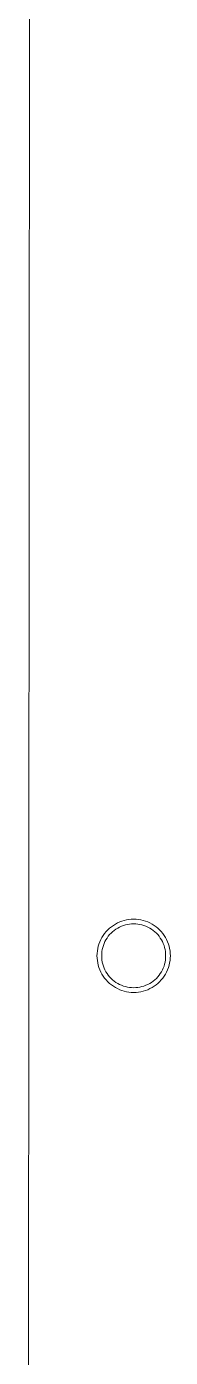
# Model space of a CAD drawing. Header units: centimetres. Extents: x -16.81 to -14.54, y 1.61 to 2.77.
# Drawn here: x -16.8113 to -16.7972, y 1.9153 to 2.0456 of the extents above; entities that cross this region are included whole.
import ezdxf

# ---------------------------------------------------------------- set-up
doc = ezdxf.new("R2010")
doc.units = ezdxf.units.CM
doc.header["$MEASUREMENT"] = 0
doc.layers.get('0').update_dxf_attribs({"lineweight": 0})

msp = doc.modelspace()

# ---------------------------------------------------------------- linework, layer by layer
at = {"color": 18, "lineweight": 0, "true_color": 0x000000}
for p, q in [((-16.81126, 1.72391), (-16.81036, 2.7056)), ((-16.80193, 1.958), (-16.80215, 1.95792)), ((-16.80171, 1.95807), (-16.80193, 1.958)), ((-16.80148, 1.95812), (-16.80171, 1.95807)), ((-16.80125, 1.95816), (-16.80148, 1.95812)), ((-16.80101, 1.95818), (-16.80125, 1.95816)), ((-16.80078, 1.95819), (-16.80101, 1.95818)), ((-16.80054, 1.95818), (-16.80078, 1.95819)), ((-16.80031, 1.95816), (-16.80054, 1.95818)), ((-16.80008, 1.95812), (-16.80031, 1.95816)), ((-16.79985, 1.95807), (-16.80008, 1.95812)), ((-16.79962, 1.958), (-16.79985, 1.95807)), ((-16.7994, 1.95792), (-16.79962, 1.958)), ((-16.80362, 1.95679), (-16.80376, 1.95659)), ((-16.80347, 1.95697), (-16.80362, 1.95679)), ((-16.80331, 1.95714), (-16.80347, 1.95697)), ((-16.80314, 1.9573), (-16.80331, 1.95714)), ((-16.80313, 1.95667), (-16.80326, 1.95651)), ((-16.80296, 1.95745), (-16.80314, 1.9573)), ((-16.80299, 1.95681), (-16.80313, 1.95667)), ((-16.80284, 1.95695), (-16.80299, 1.95681)), ((-16.80277, 1.95758), (-16.80296, 1.95745)), ((-16.80268, 1.95708), (-16.80284, 1.95695)), ((-16.80257, 1.95771), (-16.80277, 1.95758)), ((-16.80252, 1.9572), (-16.80268, 1.95708)), ((-16.80236, 1.95782), (-16.80257, 1.95771)), ((-16.80234, 1.95731), (-16.80252, 1.9572)), ((-16.80215, 1.95792), (-16.80236, 1.95782)), ((-16.80216, 1.95741), (-16.80234, 1.95731)), ((-16.80198, 1.95749), (-16.80216, 1.95741)), ((-16.80178, 1.95757), (-16.80198, 1.95749)), ((-16.80159, 1.95763), (-16.80178, 1.95757)), ((-16.80139, 1.95767), (-16.80159, 1.95763)), ((-16.80119, 1.95771), (-16.80139, 1.95767)), ((-16.80098, 1.95773), (-16.80119, 1.95771)), ((-16.80078, 1.95773), (-16.80098, 1.95773)), ((-16.80057, 1.95773), (-16.80078, 1.95773)), ((-16.80037, 1.95771), (-16.80057, 1.95773)), ((-16.80017, 1.95767), (-16.80037, 1.95771)), ((-16.79997, 1.95763), (-16.80017, 1.95767)), ((-16.79977, 1.95757), (-16.79997, 1.95763)), ((-16.79958, 1.95749), (-16.79977, 1.95757)), ((-16.79939, 1.95741), (-16.79958, 1.95749)), ((-16.79919, 1.95782), (-16.7994, 1.95792)), ((-16.79921, 1.95731), (-16.79939, 1.95741)), ((-16.79904, 1.9572), (-16.79921, 1.95731)), ((-16.79898, 1.95771), (-16.79919, 1.95782)), ((-16.79887, 1.95708), (-16.79904, 1.9572)), ((-16.79878, 1.95758), (-16.79898, 1.95771)), ((-16.79871, 1.95695), (-16.79887, 1.95708)), ((-16.79859, 1.95745), (-16.79878, 1.95758)), ((-16.79856, 1.95681), (-16.79871, 1.95695)), ((-16.79841, 1.9573), (-16.79859, 1.95745)), ((-16.79842, 1.95667), (-16.79856, 1.95681)), ((-16.79829, 1.95651), (-16.79842, 1.95667)), ((-16.79824, 1.95714), (-16.79841, 1.9573)), ((-16.79808, 1.95697), (-16.79824, 1.95714)), ((-16.79793, 1.95679), (-16.79808, 1.95697)), ((-16.79779, 1.95659), (-16.79793, 1.95679)), ((-16.80424, 1.95553), (-16.8043, 1.9553)), ((-16.80418, 1.95575), (-16.80424, 1.95553)), ((-16.80409, 1.95597), (-16.80418, 1.95575)), ((-16.804, 1.95619), (-16.80409, 1.95597)), ((-16.80388, 1.95639), (-16.804, 1.95619)), ((-16.80376, 1.95659), (-16.80388, 1.95639)), ((-16.8038, 1.95541), (-16.80385, 1.95521)), ((-16.80374, 1.95561), (-16.8038, 1.95541)), ((-16.80367, 1.9558), (-16.80374, 1.95561)), ((-16.80359, 1.95599), (-16.80367, 1.9558)), ((-16.80349, 1.95617), (-16.80359, 1.95599)), ((-16.80338, 1.95634), (-16.80349, 1.95617)), ((-16.80326, 1.95651), (-16.80338, 1.95634)), ((-16.79817, 1.95634), (-16.79829, 1.95651)), ((-16.79806, 1.95617), (-16.79817, 1.95634)), ((-16.79797, 1.95599), (-16.79806, 1.95617)), ((-16.79788, 1.9558), (-16.79797, 1.95599)), ((-16.79781, 1.95561), (-16.79788, 1.9558)), ((-16.79775, 1.95541), (-16.79781, 1.95561)), ((-16.79767, 1.95639), (-16.79779, 1.95659)), ((-16.79771, 1.95521), (-16.79775, 1.95541)), ((-16.79756, 1.95619), (-16.79767, 1.95639)), ((-16.79746, 1.95597), (-16.79756, 1.95619)), ((-16.79738, 1.95575), (-16.79746, 1.95597)), ((-16.79731, 1.95553), (-16.79738, 1.95575)), ((-16.79726, 1.9553), (-16.79731, 1.95553)), ((-16.80436, 1.95484), (-16.80437, 1.9546)), ((-16.80437, 1.9546), (-16.80436, 1.95437)), ((-16.80433, 1.95507), (-16.80436, 1.95484)), ((-16.80436, 1.95437), (-16.80433, 1.95413)), ((-16.8043, 1.9553), (-16.80433, 1.95507)), ((-16.80433, 1.95413), (-16.8043, 1.9539)), ((-16.8039, 1.95481), (-16.80391, 1.9546)), ((-16.80391, 1.9546), (-16.8039, 1.9544)), ((-16.80388, 1.95501), (-16.8039, 1.95481)), ((-16.8039, 1.9544), (-16.80388, 1.95419)), ((-16.80385, 1.95521), (-16.80388, 1.95501)), ((-16.80388, 1.95419), (-16.80385, 1.95399)), ((-16.79767, 1.95501), (-16.79771, 1.95521)), ((-16.79771, 1.95399), (-16.79767, 1.95419)), ((-16.79765, 1.95481), (-16.79767, 1.95501)), ((-16.79767, 1.95419), (-16.79765, 1.9544)), ((-16.79765, 1.9546), (-16.79765, 1.95481)), ((-16.79765, 1.9544), (-16.79765, 1.9546)), ((-16.79722, 1.95507), (-16.79726, 1.9553)), ((-16.79726, 1.9539), (-16.79722, 1.95413)), ((-16.7972, 1.95484), (-16.79722, 1.95507)), ((-16.79722, 1.95413), (-16.7972, 1.95437)), ((-16.79719, 1.9546), (-16.7972, 1.95484)), ((-16.7972, 1.95437), (-16.79719, 1.9546)), ((-16.8043, 1.9539), (-16.80424, 1.95367)), ((-16.80424, 1.95367), (-16.80418, 1.95345)), ((-16.80418, 1.95345), (-16.80409, 1.95323)), ((-16.80409, 1.95323), (-16.804, 1.95301)), ((-16.804, 1.95301), (-16.80388, 1.95281)), ((-16.80388, 1.95281), (-16.80376, 1.95261)), ((-16.80385, 1.95399), (-16.8038, 1.95379)), ((-16.8038, 1.95379), (-16.80374, 1.95359)), ((-16.80374, 1.95359), (-16.80367, 1.9534)), ((-16.80367, 1.9534), (-16.80359, 1.95322)), ((-16.80359, 1.95322), (-16.80349, 1.95303)), ((-16.80349, 1.95303), (-16.80338, 1.95286)), ((-16.80338, 1.95286), (-16.80326, 1.95269)), ((-16.79829, 1.95269), (-16.79817, 1.95286)), ((-16.79817, 1.95286), (-16.79806, 1.95303)), ((-16.79806, 1.95303), (-16.79797, 1.95322)), ((-16.79797, 1.95322), (-16.79788, 1.9534)), ((-16.79788, 1.9534), (-16.79781, 1.95359)), ((-16.79781, 1.95359), (-16.79775, 1.95379)), ((-16.79779, 1.95261), (-16.79767, 1.95281)), ((-16.79775, 1.95379), (-16.79771, 1.95399)), ((-16.79767, 1.95281), (-16.79756, 1.95301)), ((-16.79756, 1.95301), (-16.79746, 1.95323)), ((-16.79746, 1.95323), (-16.79738, 1.95345)), ((-16.79738, 1.95345), (-16.79731, 1.95367)), ((-16.79731, 1.95367), (-16.79726, 1.9539)), ((-16.80376, 1.95261), (-16.80362, 1.95242)), ((-16.80362, 1.95242), (-16.80347, 1.95223)), ((-16.80347, 1.95223), (-16.80331, 1.95206)), ((-16.80331, 1.95206), (-16.80314, 1.9519)), ((-16.80326, 1.95269), (-16.80313, 1.95254)), ((-16.80314, 1.9519), (-16.80296, 1.95175)), ((-16.80313, 1.95254), (-16.80299, 1.95239)), ((-16.80299, 1.95239), (-16.80284, 1.95225)), ((-16.80296, 1.95175), (-16.80277, 1.95162)), ((-16.80284, 1.95225), (-16.80268, 1.95212)), ((-16.80277, 1.95162), (-16.80257, 1.95149)), ((-16.80268, 1.95212), (-16.80252, 1.952)), ((-16.80257, 1.95149), (-16.80236, 1.95138)), ((-16.80252, 1.952), (-16.80234, 1.95189)), ((-16.80234, 1.95189), (-16.80216, 1.95179)), ((-16.80216, 1.95179), (-16.80198, 1.95171)), ((-16.80198, 1.95171), (-16.80178, 1.95164)), ((-16.80178, 1.95164), (-16.80159, 1.95158)), ((-16.80159, 1.95158), (-16.80139, 1.95153)), ((-16.80139, 1.95153), (-16.80119, 1.9515)), ((-16.80119, 1.9515), (-16.80098, 1.95148)), ((-16.80098, 1.95148), (-16.80078, 1.95147)), ((-16.80078, 1.95147), (-16.80057, 1.95148)), ((-16.80057, 1.95148), (-16.80037, 1.9515)), ((-16.80037, 1.9515), (-16.80017, 1.95153)), ((-16.80017, 1.95153), (-16.79997, 1.95158)), ((-16.79997, 1.95158), (-16.79977, 1.95164)), ((-16.79977, 1.95164), (-16.79958, 1.95171)), ((-16.79958, 1.95171), (-16.79939, 1.95179)), ((-16.79939, 1.95179), (-16.79921, 1.95189)), ((-16.79921, 1.95189), (-16.79904, 1.952)), ((-16.79919, 1.95138), (-16.79898, 1.95149)), ((-16.79904, 1.952), (-16.79887, 1.95212)), ((-16.79898, 1.95149), (-16.79878, 1.95162)), ((-16.79887, 1.95212), (-16.79871, 1.95225)), ((-16.79878, 1.95162), (-16.79859, 1.95175)), ((-16.79871, 1.95225), (-16.79856, 1.95239)), ((-16.79859, 1.95175), (-16.79841, 1.9519)), ((-16.79856, 1.95239), (-16.79842, 1.95254)), ((-16.79842, 1.95254), (-16.79829, 1.95269)), ((-16.79841, 1.9519), (-16.79824, 1.95206)), ((-16.79824, 1.95206), (-16.79808, 1.95223)), ((-16.79808, 1.95223), (-16.79793, 1.95242)), ((-16.79793, 1.95242), (-16.79779, 1.95261)), ((-16.80236, 1.95138), (-16.80215, 1.95128)), ((-16.80215, 1.95128), (-16.80193, 1.9512)), ((-16.80193, 1.9512), (-16.80171, 1.95113)), ((-16.80171, 1.95113), (-16.80148, 1.95108)), ((-16.80148, 1.95108), (-16.80125, 1.95104)), ((-16.80125, 1.95104), (-16.80101, 1.95102)), ((-16.80101, 1.95102), (-16.80078, 1.95101)), ((-16.80078, 1.95101), (-16.80054, 1.95102)), ((-16.80054, 1.95102), (-16.80031, 1.95104)), ((-16.80031, 1.95104), (-16.80008, 1.95108)), ((-16.80008, 1.95108), (-16.79985, 1.95113)), ((-16.79985, 1.95113), (-16.79962, 1.9512)), ((-16.79962, 1.9512), (-16.7994, 1.95128)), ((-16.7994, 1.95128), (-16.79919, 1.95138))]:
    msp.add_line(p, q, dxfattribs=at)

doc.saveas('drawing.dxf')
